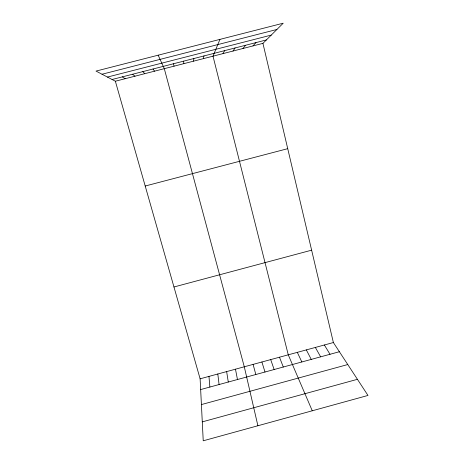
<?xml version="1.0" encoding="UTF-8"?>
<svg xmlns="http://www.w3.org/2000/svg" width="464" height="464" viewBox="0 0 464 464"><rect width="100%" height="100%" fill="white"/><g stroke="black" fill="none" stroke-linecap="round" stroke-linejoin="round"><path stroke-width="0.7" d="M193.546 61.167L193.842 58.539M203.278 58.673L204.015 55.929M219.953 39.382L212.999 56.179L288.266 354.815L312.266 410.785M223.004 53.609L224.646 50.64M233.003 51.046L235.097 47.96M242.991 48.482L245.537 45.281M252.967 45.924L255.966 42.607M262.931 43.367L283.214 23.2L96.019 71.085L115.362 81.223L262.931 43.367L333.378 342.536L367.981 395.444L203.232 440.8L200.117 378.815L115.362 81.223M202.281 421.875L357.431 379.308M200.663 389.563L339.393 351.724M201.417 404.573L347.774 364.542M200.117 378.815L333.378 342.536M173.965 286.984L311.634 250.171M145.209 186.018L287.732 148.671M102.028 74.234L276.927 29.458M107.439 77.07L271.249 35.102M112.073 79.501L266.388 39.933M122.328 76.873L125.164 78.712M132.576 74.246L134.96 76.195M142.813 71.618L144.751 73.689M153.039 68.997L154.529 71.178M324.371 344.99L330.014 354.281M315.358 347.443L320.636 356.839M306.339 349.897L311.245 359.403M297.308 352.356L301.844 361.966M158.172 55.187L164.297 68.672L244.29 366.786L257.897 425.749M279.485 357.205L283.295 367.024M270.698 359.6L274.149 369.524M261.905 361.995L264.99 372.018M253.1 364.391L255.826 374.518M173.461 63.765L174.058 66.166M235.468 369.187L237.469 379.523M226.647 371.594L228.282 382.034M217.813 373.996L219.083 384.54M208.968 376.403L209.873 387.051M183.657 61.149L183.808 63.667"/></g></svg>
